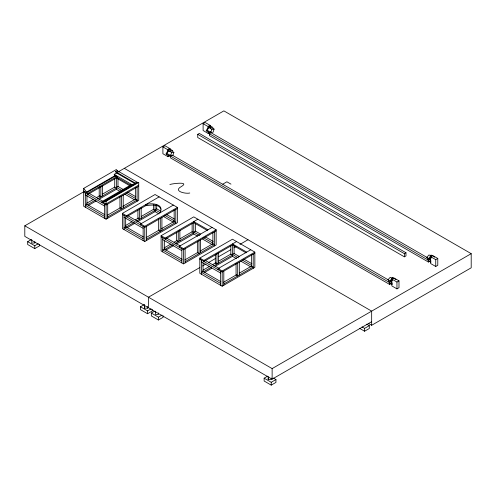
<?xml version="1.0" encoding="UTF-8"?>
<svg xmlns="http://www.w3.org/2000/svg" width="496" height="496" viewBox="0 0 496 496"><rect width="100%" height="100%" fill="white"/><g stroke="black" fill="none" stroke-linecap="round" stroke-linejoin="round"><path stroke-width="0.74" d="M147.628 306.981L147.628 308.159L144.565 308.159L144.565 306.392M271.293 378.082L271.293 379.558L268.231 379.558L268.231 377.791M170.674 155.601L171.659 152.47L173.873 152.328L172.887 155.459L170.674 155.601L167.462 153.748M210.887 132.382L211.873 129.251L214.092 129.109L213.106 132.24L210.887 132.382L207.675 130.529M160.084 212.734C164.604 203.738 151.578 202.771 145.874 204.532L145.874 205.617C150.648 205.313 158.825 203.348 160.927 209.231M166.538 154.268L169.651 148.874L169.074 148.54L165.962 153.934L169.651 156.066L170.345 154.87M206.751 131.049L209.864 125.655M210.558 131.651L209.864 132.847L206.175 130.715L209.287 125.327L212.976 127.453M389.707 283.123L392.82 277.735M428.494 260.735L431.607 255.341M392.218 283.551L391.232 281.561L392.559 280.11M430.999 261.163L430.013 259.172L431.346 257.722M135.873 182.826L138.731 182.447L138.731 200.316L106.07 219.17L83.694 206.255L83.694 188.387L116.355 169.533L118.29 172.013M115.568 171.678L117.261 170.698L137.826 182.565L135.104 183.681L116.591 172.992L115.568 171.678L136.127 183.545M371.665 321.693L272.13 379.161L24.8 236.369L24.8 225.81L84.252 191.481M118.321 171.814L223.87 110.875L471.2 253.667L471.2 267.809L371.665 325.277L368.311 323.342M136.797 182.702L131.787 185.182L131.787 185.795L115.134 176.179L114.204 174.375L117.118 172.689M170.041 155.508L168.001 156.686L162.899 153.741L162.899 146.903L164.939 145.725L170.041 148.67L170.041 151.708M210.254 132.289L208.215 133.467L203.112 130.522L203.112 123.684L205.152 122.506L210.254 125.451L210.254 128.489M115.884 175.745L86.552 192.677L86.552 192.064L115.884 175.131M83.694 191.028L87.78 193.384L117.106 176.452M117.106 177.537L87.78 194.469L87.78 193.384M162.899 146.903L168.001 149.848L170.041 148.67M203.112 123.684L208.215 126.629L210.254 125.451M197.724 134.354L199.318 133.436L405.976 252.749L405.976 255.905L404.383 256.829L197.724 137.516L197.724 134.354L404.383 253.667L405.976 252.749M86.664 203.267L93.347 199.411M96.683 197.482L100.025 195.554M102.697 194.01L114.725 187.066L116.355 188.009L97.65 198.809M391.307 283.452L389.62 284.425L170.587 157.964L170.587 156.135L172.273 155.161L391.232 281.561M430.094 261.057L428.408 262.031L209.374 135.575L209.374 133.74L211.06 132.767L430.013 259.172M86.961 204.984L95.647 199.969M88.294 205.48L96.317 200.855M98.989 199.311L116.355 189.286L120.311 191.568M39.482 244.454L39.482 245.88L34.763 248.601L27.677 244.509L27.677 241.664L31.217 239.624M101.984 202.672L101.984 201.587L131.316 184.655M135.873 183.439L103.211 202.294L103.211 201.68L135.29 183.16M103.211 201.68L106.07 201.302L138.731 182.447M138.731 185.089L106.07 203.943L101.984 201.587M27.677 241.664L34.763 245.756L38.304 243.71M138.731 186.174L106.07 205.028L83.694 192.113M107.403 215.239L120.764 207.526M122.772 206.373L135.464 199.045L137.094 199.987L107.7 216.957M122.4 213.373L155.062 194.519L177.432 207.433L177.432 222.661L144.77 241.515L122.4 228.6L122.4 213.373L126.48 215.729L159.142 196.875M147.145 204.885L126.48 216.814L126.48 215.729M125.37 225.612L132.048 221.755M135.389 219.827L138.731 217.899M141.403 216.355L153.425 209.411L155.062 210.354L136.357 221.154M125.668 227.329L134.348 222.313M127.001 227.831L135.017 223.2M137.69 221.656L155.062 211.631L159.011 213.912M140.69 225.017L140.69 223.932L173.352 205.077M140.69 223.932L144.77 226.288L177.432 207.433M177.432 208.518L144.77 227.373L122.4 214.458M222.809 184.146L226.895 181.79L230.975 184.146M146.109 237.59L159.47 229.871M161.473 228.718L174.164 221.39L175.801 222.332L146.407 239.301M161.101 235.718L193.762 216.864L216.138 229.778L216.138 245.005L183.477 263.866L161.101 250.945L161.101 235.718L165.187 238.074L197.848 219.22M194.513 222.227L165.187 239.159L165.187 238.074M164.071 247.957L170.754 244.1M174.09 242.172L177.432 240.244M180.104 238.7L192.132 231.756L193.762 232.705L175.057 243.499M164.368 249.674L173.054 244.658M165.707 250.176L173.724 245.545M176.396 244.001L193.762 233.976L197.718 236.257M179.391 247.361L179.391 246.276L212.052 227.422M179.391 246.276L183.477 248.639L216.138 229.778M216.138 230.863L183.477 249.717L161.101 236.803M184.81 259.935L198.171 252.216M200.179 251.063L212.871 243.734L214.501 244.677L185.107 261.646M199.807 258.063L232.469 239.208L254.839 252.123L254.839 267.35L222.177 286.211L199.807 273.29L199.807 258.063L203.887 260.419L236.549 241.564M233.219 244.571L203.887 261.504L203.887 260.419M199.9 267.505L148.465 297.203L148.465 307.762M202.573 265.961L205.914 264.033M208.587 262.496L215.264 258.633M218.606 256.705L230.634 249.767M233.969 247.839L235.978 246.679M239.983 244.367L248 239.735M202.777 270.301L209.455 266.445M212.796 264.517L216.138 262.589M218.81 261.045L230.832 254.107L232.469 255.049L213.764 265.85M152.284 309.578L152.284 311.004L147.566 313.726L140.48 309.634L140.48 306.788L144.02 304.749M203.075 272.019L211.755 267.003M204.408 272.521L211.755 268.274M215.097 266.346L232.469 256.32L236.418 258.602M218.097 269.706L218.097 268.621L250.759 249.767M140.48 306.788L147.566 310.88L151.106 308.841M218.097 268.621L222.177 270.983L254.839 252.123M254.839 253.208L222.177 272.062L199.807 259.148M163.147 315.853L163.147 317.273L158.429 320.001L151.336 315.909L151.336 313.063L154.287 311.358M151.336 313.063L158.429 317.155L161.963 315.109M223.516 282.28L236.877 274.567M239.549 273.023L251.577 266.079L253.208 267.022L223.814 283.991M391.852 279.087L393.892 277.909L398.995 280.86L398.995 287.692L396.955 288.87L391.852 285.925L391.852 279.087L396.955 282.038L398.995 280.86M430.64 256.699L432.679 255.521L437.782 258.466L437.782 265.298L435.742 266.482L430.64 263.531L430.64 256.699L435.742 259.644L437.782 258.466M24.8 225.81L272.13 368.602L471.2 253.667M273.37 378.07L275.95 379.558L275.95 382.404L271.231 385.125L264.145 381.033L264.145 378.188L267.685 376.148M264.145 378.188L271.231 382.28L275.95 379.558M362.012 326.889L364.585 328.377L369.309 325.655L369.309 328.501L364.585 331.223L359.433 328.253M169.861 184.524C171.92 183.675 190.241 181.226 181.443 186.496C172.459 191.233 185.876 194.11 189.77 193.006M209.399 127.354L210.881 127.255L214.092 129.109M434.719 257.139L431.03 255.006L427.918 260.4L431.03 262.198M208.661 127.398L211.873 129.251M430.95 256.01L429.021 254.901L426.802 257.319L427.788 259.309L429.077 260.047M209.374 133.74L428.408 260.202L428.408 262.031M172.186 150.338L172.763 150.672L169.074 148.54M395.932 279.533L392.243 277.4L389.131 282.794L392.243 284.586M170.667 150.474L173.873 152.328M392.162 278.405L390.234 277.289L388.021 279.707L389.007 281.697M168.448 150.617L171.659 152.47M170.587 156.135L389.62 282.596M124.335 168.342L371.665 311.135L371.665 325.277M114.204 174.375L132.717 185.058M207.973 229.778L193.762 221.576L193.762 222.661L207.328 230.491M246.673 252.123L232.469 243.92L232.469 256.32M232.469 245.005L246.028 252.836M366.73 324.167L369.309 325.655M123.919 189.881L117.992 186.453L116.355 187.395L121.625 190.439M127.875 192.163L135.78 196.726M160.648 211.085L156.693 208.804L155.062 209.746L160.332 212.784M166.575 214.508L174.48 219.071M200.669 234.186L195.399 231.148L193.762 232.091L199.696 235.513M205.282 236.852L213.187 241.416M239.37 256.537L234.1 253.493L232.469 254.436L238.396 257.858M243.982 259.197L251.887 263.76M126.238 193.105L135.464 198.431M164.945 215.45L174.164 220.776M203.645 237.795L212.871 243.121M242.352 260.14L251.577 265.465M124.924 194.227L134.807 199.938M163.624 216.572L173.507 222.282M202.331 238.917L212.214 244.627M241.031 261.268L250.914 266.972M88.939 193.254L103.435 201.624M127.639 215.599L141.478 223.584M166.346 237.944L180.178 245.929M205.046 260.288L219.542 268.658M85.331 194.94L104.433 205.97M124.031 217.285L143.139 228.315M162.738 239.63L181.84 250.66M201.438 261.975L220.546 273.011M104.749 214.638L86.961 204.371L85.331 205.313L104.433 216.343M143.456 236.983L125.668 226.715L124.031 227.658L143.139 238.688M182.156 259.334L164.368 249.06L162.738 250.003L181.84 261.032M220.863 281.678L203.075 271.405L201.438 272.347L220.546 283.377M83.694 188.387L86.552 192.064M435.742 259.644L435.742 266.482M404.383 253.667L404.383 256.829M396.955 282.038L396.955 288.87M389.62 283.204L389.62 284.425M364.585 328.377L364.585 331.223M272.13 368.602L272.13 379.161M271.231 382.28L271.231 385.125M268.231 376.613L268.231 379.558M253.208 254.15L253.208 268.293M251.577 254.696L251.577 266.724M239.326 262.167L239.326 275.038M237.696 263.109L237.696 275.981L236.059 275.038L236.059 263.68M234.1 245.7L234.1 253.89M230.832 245.7L230.832 254.634M223.814 271.12L223.814 285.268M222.177 270.983L222.177 286.211M220.546 271.12L220.546 285.268M218.587 252.464L218.587 263.06M216.957 253.406L216.957 264.002L215.32 263.06L215.32 254.733M214.501 231.806L214.501 245.948M212.871 232.351L212.871 244.379M208.215 126.629L208.215 128.148M208.215 131.948L208.215 133.467M203.075 262.868L203.075 271.802M201.438 260.09L201.438 274.232M200.626 239.822L200.626 252.687M198.989 240.765L198.989 253.636L197.358 252.687L197.358 241.335M195.399 223.355L195.399 231.545M193.762 222.809L193.762 233.976M192.132 223.355L192.132 232.289M185.107 248.775L185.107 262.917M183.477 248.639L183.477 263.866M181.84 248.775L181.84 262.917M179.881 230.119L179.881 240.715M178.25 231.062L178.25 241.657L176.619 240.715L176.619 232.388M175.801 209.461L175.801 223.603M174.164 210.006L174.164 222.034M168.001 149.848L168.001 151.367M168.001 155.167L168.001 156.686M164.368 240.523L164.368 249.457M162.738 237.745L162.738 251.887M161.919 217.477L161.919 230.342M160.289 218.42L160.289 231.285L158.652 230.342L158.652 218.99M158.484 312.957L158.484 314.427L155.428 314.427L155.428 311.19M158.429 317.155L158.429 320.001M156.693 204.73L156.693 209.2M155.062 204.929L155.062 211.631M153.425 204.73L153.425 209.944M147.628 306.689L147.628 308.159M147.566 310.88L147.566 313.726M146.407 226.43L146.407 240.572M144.77 226.288L144.77 241.515M144.565 304.482L144.565 308.159M143.139 226.43L143.139 240.572M141.18 207.774L141.18 218.37M139.543 208.717L139.543 219.313L137.913 218.37L137.913 210.044M137.094 187.116L137.094 201.258M135.464 187.662L135.464 199.683M130.566 185.089L130.566 186.174L116.355 177.971L116.355 176.886M125.668 217.434L125.668 227.112M124.031 215.4L124.031 229.543M123.213 195.126L123.213 207.998M121.582 196.075L121.582 208.94L119.951 207.998L119.951 196.645M117.992 178.665L117.992 186.849M116.355 178.12L116.355 189.286M114.725 178.665L114.725 187.593M107.7 204.085L107.7 218.228M106.07 201.302L106.07 219.17M104.433 204.085L104.433 218.228M102.474 185.423L102.474 196.025M100.843 186.372L100.843 196.968L99.206 196.025L99.206 186.942M86.961 195.089L86.961 204.767M85.331 193.056L85.331 207.198M34.825 241.558L34.825 243.034L31.763 243.034L31.763 239.791M34.763 245.756L34.763 248.601"/></g></svg>
